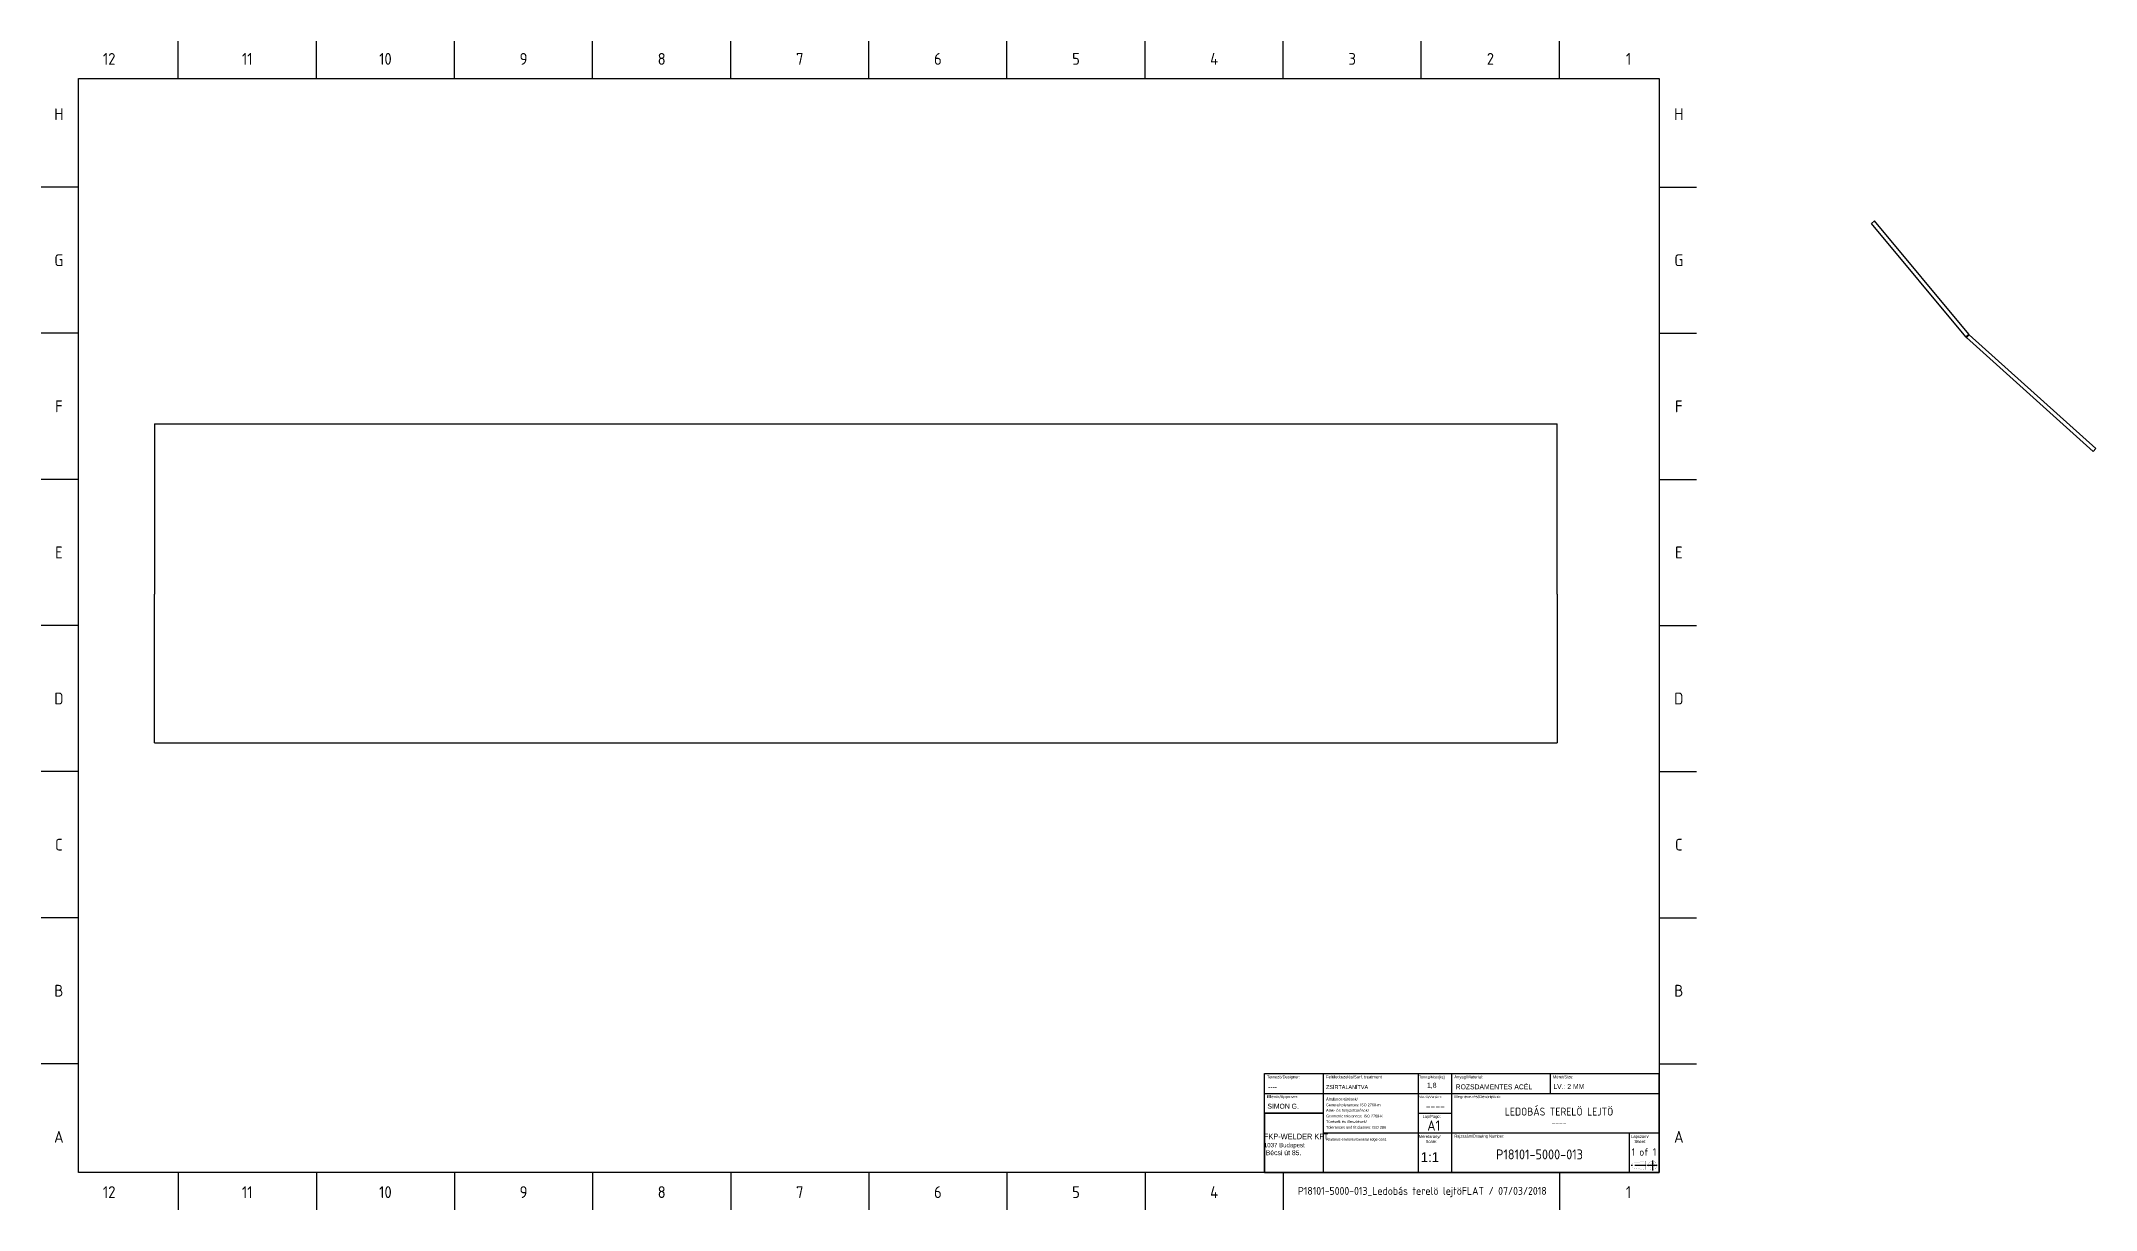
# Model space of a CAD drawing. Extents: x 2 to 1043, y 1 to 593.
import ezdxf

# ---------------------------------------------------------------- set-up
doc = ezdxf.new("R2010")
doc.units = 0
doc.header["$LTSCALE"] = 12.7
doc.header["$MEASUREMENT"] = 0
doc.linetypes.add('CENTER', pattern=[0.72, 0.45, -0.09, 0.09, -0.09])
doc.layers.get('0').update_dxf_attribs({"linetype": 'CONTINUOUS'})
for name, color, linetype in [('ANNOTATION_TEXT', 7, 'CONTINUOUS'), ('BORDER_FRAME', 7, 'CONTINUOUS'), ('BORDER_ZONES', 7, 'CONTINUOUS'), ('TANGENT_LINES', 7, 'CONTINUOUS'), ('TITLE_BLOCK', 7, 'CONTINUOUS'), ('VISIBLE', 7, 'CONTINUOUS')]:
    doc.layers.add(name, color=color, linetype=linetype)
doc.styles.add('ONSHAPE-STANDARD', font='ISOCP.SHX')
doc.styles.add('ONSHAPE-STANDARD-NOTESTYLE', font='ARIsoP1.shx', dxfattribs={"height": 2.5})

msp = doc.modelspace()

# ---------------------------------------------------------------- linework, layer by layer
at = {"color": 250, "linetype": 'CONTINUOUS'}
for p, q in [((622, 20), (622, 70)), ((622, 70), (822, 70)), ((652, 20), (652, 70)), ((700, 20), (700, 70)), ((717, 20), (717, 70)), ((767, 60), (767, 70)), ((822, 20), (822, 70)), ((622, 60), (822, 60)), ((622, 50), (652, 50)), ((652, 50), (622, 50)), ((622, 50), (622, 20)), ((652, 20), (652, 50)), ((700, 50), (717, 50)), ((652, 40), (822, 40)), ((807, 20), (807, 40)), ((622, 20), (822, 20)), ((622, 20), (652, 20))]:
    msp.add_line(p, q, dxfattribs=at)
at = {"color": 250, "linetype": 'CENTER'}
for p, q in [((815.4, 23.5), (807.8, 23.5)), ((821.1, 23.5), (816, 23.5)), ((818.6, 26), (818.6, 21))]:
    msp.add_line(p, q, dxfattribs=at)
at = {"color": 7, "linetype": 'CONTINUOUS', "const_width": 0.0488, "flags": 128}
for points in [[(815.1, 25.7), (808.3, 24.6)], [(808.3, 24.6), (808.3, 22.3)], [(808.3, 22.3), (815.1, 21.3)], [(815.1, 21.3), (815.1, 25.7)]]:
    msp.add_lwpolyline(points, dxfattribs=at)
at = {"color": 7, "linetype": 'CONTINUOUS', "const_width": 0.0488}
for points in [[(820.8, 23.5, 0.414214), (818.6, 25.7, 2.414214), (820.8, 23.5)], [(819.8, 23.5, 0.414214), (818.6, 24.6, 2.414214), (819.8, 23.5)]]:
    msp.add_lwpolyline(points, format="xyb", close=True, dxfattribs=at)
at = {"layer": 'BORDER_FRAME'}
for p, q in [((21, 20), (21, 574)), ((21, 574), (822, 574)), ((822, 574), (822, 20)), ((822, 20), (21, 20))]:
    msp.add_line(p, q, dxfattribs=at)
at = {"layer": 'BORDER_ZONES'}
for p, q in [((71.5, 574), (71.5, 593)), ((141.5, 574), (141.5, 593)), ((211.5, 574), (211.5, 593)), ((281.5, 574), (281.5, 593)), ((351.5, 574), (351.5, 593)), ((421.5, 574), (421.5, 593)), ((491.5, 574), (491.5, 593)), ((561.5, 574), (561.5, 593)), ((631.5, 574), (631.5, 593)), ((701.5, 574), (701.5, 593)), ((771.5, 574), (771.5, 593)), ((21, 519), (2, 519)), ((822, 519), (841, 519)), ((21, 445), (2, 445)), ((822, 445), (841, 445)), ((21, 371), (2, 371)), ((822, 371), (841, 371)), ((21, 297), (2, 297)), ((822, 297), (841, 297)), ((21, 223), (2, 223)), ((822, 223), (841, 223)), ((21, 149), (2, 149)), ((822, 149), (841, 149)), ((21, 75), (2, 75)), ((822, 75), (841, 75)), ((71.5, 20), (71.5, 1)), ((141.5, 20), (141.5, 1)), ((211.5, 20), (211.5, 1)), ((281.5, 20), (281.5, 1)), ((351.5, 20), (351.5, 1)), ((421.5, 20), (421.5, 1)), ((491.5, 20), (491.5, 1)), ((561.5, 20), (561.5, 1)), ((631.5, 20), (631.5, 1)), ((771.5, 20), (771.5, 1))]:
    msp.add_line(p, q, dxfattribs=at)
at = {"layer": 'TANGENT_LINES'}
for p, q in [((978.9, 444.5), (977.4, 443.2)), ((979.1, 444.2), (977.8, 442.8))]:
    msp.add_line(p, q, dxfattribs=at)
at = {"layer": 'VISIBLE'}
for p, q in [((931.2, 502), (929.7, 500.7)), ((977.4, 443.2), (929.7, 500.7)), ((978.9, 444.5), (931.2, 502)), ((977.8, 442.8), (1042, 385.2)), ((979.1, 444.2), (1043.4, 386.7)), ((59.4, 399.1), (770.4, 399.1)), ((59.4, 399.1), (59.4, 312.8)), ((770.4, 312.8), (770.4, 399.1)), ((1043.4, 386.7), (1042, 385.2)), ((59.4, 312.3), (59.4, 312.8)), ((770.4, 312.8), (770.4, 312.3)), ((59.4, 237.6), (59.4, 312.3)), ((770.4, 312.3), (770.4, 237.6)), ((59.4, 237.6), (770.4, 237.6))]:
    msp.add_line(p, q, dxfattribs=at)
for radius in [4, 2]:
    msp.add_arc((980.5, 445.7), radius, 219.6635, 228.132, dxfattribs=at)

# ---------------------------------------------------------------- texts
at = {"color": 7, "linetype": 'CONTINUOUS', "style": 'ONSHAPE-STANDARD-NOTESTYLE', "oblique": 0}
for s, height, width, p in [('Tervezö/Designer:', 1.5, 0.989, (623.2, 67.6)), ('Felületkezelés/Surf. treatment', 1.5, 1.061, (653.2, 67.6)), ('Tömeg/Mass[kg]', 1.3, 0.934, (700.3, 67.6)), ('Anyag/Material:', 1.5, 0.964, (718.2, 67.6)), ('Méret/Size:', 1.5, 0.995, (768.2, 67.6)), ('Ellenör/Approver: ', 1.5, 0.997, (623.2, 57.6)), ('Általános türések/', 1.4, 1.079, (653.2, 56.4)), ('Alak- és helyzettürések/', 1.4, 1.091, (653.2, 50.7)), ('General tolerances: ISO 2768-m', 1.4, 0.992, (653.2, 53.5)), ('Verzió/Version:', 1.25, 0.978, (700.4, 57.6)), ('Megnevezés/Description:', 1.5, 0.967, (718.2, 57.6)), ('Geometric tolerances: ISO 2768-K', 1.4, 0.977, (653.2, 47.8)), ('Türések és illesztések/', 1.4, 1.09, (653.2, 45)), ('Tolerances and fit classes: ISO 286', 1.4, 1.032, (653.2, 42.1)), ('Lap/Page:', 1.5, 0.981, (702.1, 47.6)), ('Általános élletörés/General edge cond.', 1.3, 1.036, (653.2, 36.1)), ('Méretarány/', 1.5, 1.031, (700.2, 37.4)), ('Scale:', 1.5, 0.95, (703.7, 34.9)), ('Rajzszám/Drawing Number:', 1.5, 0.937, (718.2, 37.6)), ('Lapszám/', 1.5, 0.989, (807.8, 37.4)), ('Sheet:', 1.5, 1.008, (809.5, 34.9))]:
    msp.add_text(s, height=height, dxfattribs=dict(at, width=width)).set_placement(p)
at = {"style": 'ONSHAPE-STANDARD'}
msp.add_text('A1', height=5.21, dxfattribs=at).set_placement((704.5, 41.1))
at = {"layer": 'ANNOTATION_TEXT', "style": 'ONSHAPE-STANDARD-NOTESTYLE'}
for s, insert, char_height, width, attachment_point in [('\\fARIsoP1.shx|b0|i0|c0|p0;----}', (623.8, 63.4), 2.5, 26.69, 4), ('\\fARIsoP1.shx|b0|i0|c0|p0;\\H2;ZSÍRTALANÍTVA}', (653.2, 63.2), 2, 44.667, 4), ('1,8}', (704.4, 65.4), 2.5, 7.016, 1), ('\\fARIsoP1.shx|b0|i0|c0|p0;ROZSDAMENTES ACÉL}', (718.9, 63.3), 2.5, 37.031, 4), ('\\fARIsoP1.shx|b0|i0|c0|p0;LV.: 2 MM}', (768.4, 63.5), 2.5, 50.923, 4), ('\\fARIsoP1.shx|b0|i0|c0|p0;SIMON G.}', (623.5, 53.5), 2.5, 27.103, 4), ('\\fARIsoP1.shx|b0|i0|c0|p0;\\H1.12x;FKP-WELDER KFT{\\H0.797194x;\\P1037 Budapest}{\\H0.892857x;\\P Bécsi út 85.}}', (621.7, 39.6), 2.5, 30.25, 1), ('\\fARIsoP1.shx|b0|i0|c0|p0;\\H5;1:1}', (701.2, 27.7), 5, 14.557, 4)]:
    msp.add_mtext(s, dxfattribs=dict(at, insert=insert, char_height=char_height, width=width, attachment_point=attachment_point))
at = {"layer": 'BORDER_ZONES', "char_height": 6, "attachment_point": 5, "style": 'ONSHAPE-STANDARD'}
for s, insert in [('12', (36.5, 584)), ('11', (106.5, 584)), ('10', (176.5, 584)), ('9', (246.5, 584)), ('8', (316.5, 584)), ('7', (386.5, 584)), ('6', (456.5, 584)), ('5', (526.5, 584)), ('4', (596.5, 584)), ('3', (666.5, 584)), ('2', (736.5, 584)), ('1', (806.5, 584)), ('H', (11, 556)), ('H', (832, 556)), ('G', (11, 482)), ('G', (832, 482)), ('F', (11, 408)), ('F', (832, 408)), ('E', (11, 334)), ('E', (832, 334)), ('D', (11, 260)), ('D', (832, 260)), ('C', (11, 186)), ('C', (832, 186)), ('B', (11, 112)), ('B', (832, 112)), ('A', (11, 38)), ('A', (832, 38)), ('12', (36.5, 10)), ('11', (106.5, 10)), ('10', (176.5, 10)), ('9', (246.5, 10)), ('8', (316.5, 10)), ('7', (386.5, 10)), ('6', (456.5, 10)), ('5', (526.5, 10)), ('4', (596.5, 10)), ('1', (806.5, 10))]:
    msp.add_mtext(s, dxfattribs=dict(at, insert=insert))
at = {"layer": 'TITLE_BLOCK', "color": 7, "attachment_point": 8, "style": 'ONSHAPE-STANDARD'}
for s, insert, char_height, width in [('----}', (708.6, 51.5), 4, 11.43), ('LEDOBÁS TERELÖ LEJTÖ\\P\\H0.625x;----}', (771.3, 43.6), 4, 97.684), ('P18101-5000-013}', (761.4, 26.6), 5, 96.52), ('1 of 1', (814.3, 28.4), 3.81, 41.91), ('{P18101-5000-013_Ledobás terelö lejtöFLAT / 07/03/2018}', (702, 7.4), 4, 130.175)]:
    msp.add_mtext(s, dxfattribs=dict(at, insert=insert, char_height=char_height, width=width))

doc.saveas('drawing.dxf')
